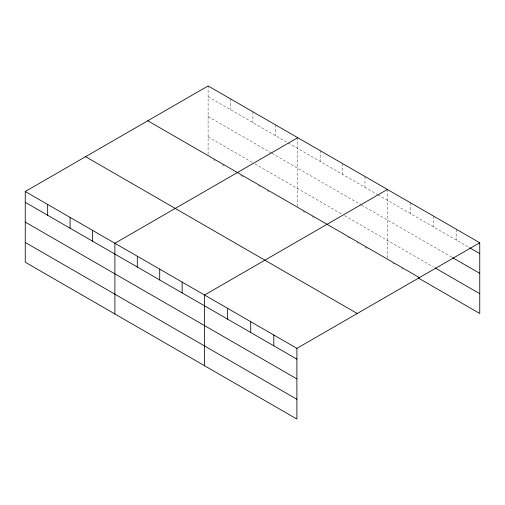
<?xml version="1.0" encoding="UTF-8"?>
<svg xmlns="http://www.w3.org/2000/svg" width="505" height="505" viewBox="0 0 505 505"><rect width="100%" height="100%" fill="white"/><g stroke="black" fill="none" stroke-linecap="round" stroke-linejoin="round"><path stroke-width="0.38" stroke-dasharray="2.52 1.89" d="M208.104 154.372L208.104 85.945M208.104 96.745L287.56 142.625M288.241 143.016L377.203 194.375M377.885 194.772L468.886 247.311M208.104 116.516L271.261 152.977M271.942 153.375L360.905 204.733M361.586 205.125L451.906 257.272M208.104 136.88L252.248 162.37M254.962 163.936L341.891 214.126M344.606 215.692L433.568 267.057M213.533 159.788L214.896 160.571M222.364 164.882L223.721 165.672M240.702 175.469L242.735 176.649M258.358 185.663L259.715 186.452M267.183 190.764L268.546 191.546M303.177 211.544L304.54 212.327M312.008 216.639L313.365 217.421M348.002 237.419L349.359 238.202M356.827 242.52L358.19 243.303M364.976 247.223L367.015 248.397M392.821 263.301L394.184 264.083M401.652 268.395L403.009 269.178M456.659 229.447L456.659 240.254M433.568 216.121L433.568 226.922M410.483 202.789L410.483 213.59M387.392 189.457L387.392 257.878M364.976 176.516L364.976 187.317M342.567 163.576L342.567 174.383M320.157 150.641L320.157 161.442M297.748 137.701L297.748 206.128M275.332 124.76L275.332 135.567M252.923 111.826L252.923 122.627M230.514 98.885L230.514 109.686"/><path stroke-width="0.76" d="M296.896 378.92L296.896 348.349L25.25 191.515L25.25 262.221L296.896 419.055L296.896 378.92L25.25 222.086M418.632 278.198L479.75 313.485L479.75 242.779L208.104 85.945L25.25 191.515M297.748 137.701L114.894 243.271L114.894 313.977M387.392 189.457L204.538 295.027L204.538 365.734M296.896 348.349L479.75 242.779M469.562 247.702L479.75 253.579M452.587 257.664L479.75 273.35M434.931 267.839L479.75 293.714M147.763 120.783L419.409 277.617M85.591 156.676L357.237 313.51M25.25 202.316L296.896 359.15M25.25 242.45L296.896 399.285M273.805 335.017L273.805 345.818M250.72 321.685L250.72 332.492M227.629 308.353L227.629 319.16M182.128 282.087L182.128 292.887M159.713 269.146L159.713 279.947M137.303 256.212L137.303 267.012M92.484 230.331L92.484 241.131M70.069 217.39L70.069 228.197M47.659 204.456L47.659 215.256"/></g></svg>
